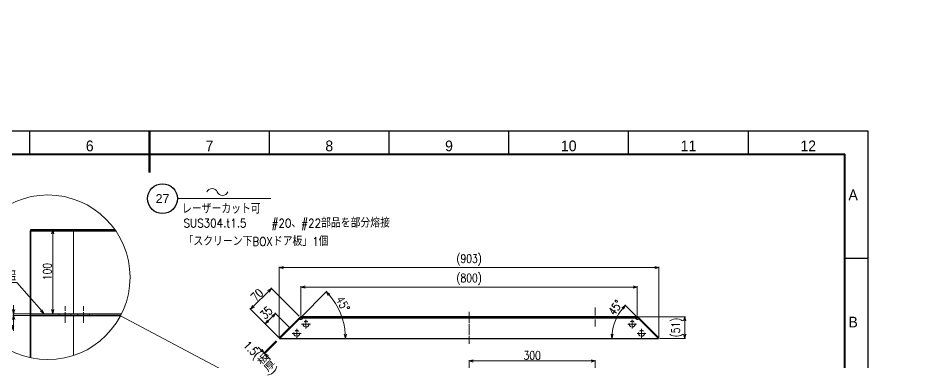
# Model space of a CAD drawing. Header units: millimetres. Extents: x 0 to 51411, y 0 to 16902.
# Drawn here: x 29694 to 31816, y 2493 to 3311 of the extents above; entities that cross this region are included whole.
import ezdxf
from ezdxf import colors
from ezdxf.entities.mleader import LeaderData, LeaderLine
from ezdxf.enums import TextEntityAlignment as Align
from ezdxf.math import Vec2, Vec3

# ---------------------------------------------------------------- set-up
doc = ezdxf.new("R2010")
doc.units = ezdxf.units.MM
doc.linetypes.add('CENTER2', pattern=[28.575, 19.05, -3.175, 3.175, -3.175])
doc.linetypes.add('HIDDEN2', pattern=[4.7625, 3.175, -1.5875])
for name, color, linetype, lineweight in [('01_外形線', 7, 'Continuous', 25), ('02_細線', 5, 'Continuous', 13), ('03_かくれ線', 6, 'HIDDEN2', 13), ('04_中心線', 1, 'CENTER2', 9), ('06_文字', 7, 'Continuous', 13), ('07_寸法線', 3, 'Continuous', 9), ('99_図枠', 7, 'Continuous', 40)]:
    doc.layers.add(name, color=color, linetype=linetype, lineweight=lineweight)
doc.layers.add('10_補助線', color=8, linetype='Continuous', lineweight=13, plot=False)
doc.styles.add('KSS_TXT', font='txt.shx', dxfattribs={"bigfont": 'extfont2.shx'})
doc.styles.get("Standard").update_dxf_attribs({"font": 'arial.ttf'})
doc.styles.add('寸法用', font='simplex.shx', dxfattribs={"width": 0.8, "bigfont": '@extfont2.shx'})
doc.styles.add('表題用', font='MS PGothic.ttf')
doc.dimstyles.new('機械製図用', dxfattribs={"dimtxt": 3.5, "dimasz": 3.5, "dimexe": 2, "dimexo": 0, "dimgap": 1.2, "dimtad": 1, "dimdsep": 46, "dimtxsty": '寸法用', "dimblk": 'OPEN30', "dimcen": 0, "dimclrd": 256, "dimclre": 256, "dimclrt": 7, "dimazin": 2, "dimtm": 1e-09, "dimtfac": 0.75, "dimtmove": 0, "dimatfit": 3, "dimldrblk": 'OPEN30', "dimfxl": 1, "dimlwd": -1, "dimlwe": -1, "dimarcsym": 0})

# ---------------------------------------------------------------- blocks, each defined once
blk = doc.blocks.new('_Open30')
at = {"color": 0, "linetype": 'ByBlock', "lineweight": -2}
for p, q in [((-1, 0.27), (0, 0)), ((0, 0), (-1, -0.27)), ((0, 0), (-1, 0))]:
    blk.add_line(p, q, dxfattribs=at)
blk = doc.blocks.new('*D1259')
at = {"layer": '07_寸法線', "transparency": 16777216}
for p, q in [((31170.1, 2601.2), (31282, 2601.2)), ((31280, 2559.8), (31280, 2591.2)), ((31220.6, 2549.8), (31282, 2549.8))]:
    blk.add_line(p, q, dxfattribs=at)
at = {"layer": 'Defpoints', "color": 0, "transparency": 16777216}
for p in [(31167.1, 2601.2), (31280, 2601.2), (31217.6, 2549.8)]:
    blk.add_point(p, dxfattribs=at)
at = {"layer": '07_寸法線', "transparency": 16777216, "xscale": 10, "yscale": 10, "zscale": 10}
for p, rotation in [((31280, 2601.2), 90), ((31280, 2549.8), 270)]:
    blk.add_blockref('_Open30', p, dxfattribs=dict(at, rotation=rotation))
at = {"layer": '07_寸法線', "color": 7, "transparency": 16777216, "insert": (31261.7, 2575.5), "char_height": 20, "attachment_point": 5, "rotation": 90, "style": '寸法用'}
blk.add_mtext('(51)', dxfattribs=at)
blk = doc.blocks.new('*D1260')
at = {"layer": '07_寸法線', "transparency": 16777216}
for p, q in [((30367.1, 2604.2), (30367.1, 2673.7)), ((31157.1, 2671.7), (30377.1, 2671.7)), ((31167.1, 2604.2), (31167.1, 2673.7))]:
    blk.add_line(p, q, dxfattribs=at)
at = {"layer": 'Defpoints', "color": 0, "transparency": 16777216}
for p in [(30367.1, 2671.7), (30367.1, 2601.2), (31167.1, 2601.2)]:
    blk.add_point(p, dxfattribs=at)
at = {"layer": '07_寸法線', "transparency": 16777216, "xscale": 10, "yscale": 10, "zscale": 10, "rotation": 180}
blk.add_blockref('_Open30', (30367.1, 2671.7), dxfattribs=at)
at = {"layer": '07_寸法線', "transparency": 16777216, "xscale": 10, "yscale": 10, "zscale": 10}
blk.add_blockref('_Open30', (31167.1, 2671.7), dxfattribs=at)
at = {"layer": '07_寸法線', "color": 7, "transparency": 16777216, "insert": (30767.1, 2690), "char_height": 20, "attachment_point": 5, "style": '寸法用'}
blk.add_mtext('(800)', dxfattribs=at)
blk = doc.blocks.new('*D1261')
at = {"layer": '07_寸法線', "transparency": 16777216}
for p, q in [((30315.4, 2553.8), (30315.4, 2719.8)), ((31208.7, 2717.8), (30325.4, 2717.8)), ((31218.7, 2553.8), (31218.7, 2719.8))]:
    blk.add_line(p, q, dxfattribs=at)
at = {"layer": 'Defpoints', "color": 0, "transparency": 16777216}
for p in [(30315.4, 2717.8), (30315.4, 2550.8), (31218.7, 2550.8)]:
    blk.add_point(p, dxfattribs=at)
at = {"layer": '07_寸法線', "transparency": 16777216, "xscale": 10, "yscale": 10, "zscale": 10, "rotation": 180}
blk.add_blockref('_Open30', (30315.4, 2717.8), dxfattribs=at)
at = {"layer": '07_寸法線', "transparency": 16777216, "xscale": 10, "yscale": 10, "zscale": 10}
blk.add_blockref('_Open30', (31218.7, 2717.8), dxfattribs=at)
at = {"layer": '07_寸法線', "color": 7, "transparency": 16777216, "insert": (30767.1, 2736), "char_height": 20, "attachment_point": 5, "style": '寸法用'}
blk.add_mtext('(903)', dxfattribs=at)
blk = doc.blocks.new('*D1262')
at = {"layer": '07_寸法線', "transparency": 16777216}
for p, q in [((30254.3, 2626.1), (30289.7, 2661.4)), ((30362.8, 2602.4), (30295.3, 2669.9)), ((30313.3, 2552.9), (30245.8, 2620.4))]:
    blk.add_line(p, q, dxfattribs=at)
at = {"layer": 'Defpoints', "color": 0, "transparency": 16777216}
for p in [(30296.8, 2668.5), (30364.9, 2600.3), (30315.4, 2550.8)]:
    blk.add_point(p, dxfattribs=at)
at = {"layer": '07_寸法線', "transparency": 16777216, "xscale": 10, "yscale": 10, "zscale": 10}
for p, rotation in [((30296.8, 2668.5), 44.99999999991473), ((30247.3, 2619), 224.9999999999147)]:
    blk.add_blockref('_Open30', p, dxfattribs=dict(at, rotation=rotation))
at = {"layer": '07_寸法線', "color": 7, "transparency": 16777216, "insert": (30262.8, 2652.9), "char_height": 20, "attachment_point": 5, "rotation": 45, "style": '寸法用'}
blk.add_mtext('70', dxfattribs=at)
blk = doc.blocks.new('*D1264')
at = {"layer": '07_寸法線', "transparency": 16777216}
for p, q in [((30289, 2591.4), (30299.7, 2602)), ((30339.1, 2576.6), (30305.3, 2610.5)), ((30314.4, 2551.9), (30280.6, 2585.7))]:
    blk.add_line(p, q, dxfattribs=at)
at = {"layer": 'Defpoints', "color": 0, "transparency": 16777216}
for p in [(30306.7, 2609), (30341.3, 2574.5), (30316.5, 2549.8)]:
    blk.add_point(p, dxfattribs=at)
at = {"layer": '07_寸法線', "transparency": 16777216, "xscale": 10, "yscale": 10, "zscale": 10}
for p, rotation in [((30306.7, 2609), 45.00000000017476), ((30282, 2584.3), 225.0000000001747)]:
    blk.add_blockref('_Open30', p, dxfattribs=dict(at, rotation=rotation))
at = {"layer": '07_寸法線', "color": 7, "transparency": 16777216, "insert": (30284.6, 2610.9), "char_height": 20, "attachment_point": 5, "rotation": 45, "style": '寸法用'}
blk.add_mtext('35', dxfattribs=at)
blk = doc.blocks.new('*D1265')
at = {"layer": '07_寸法線', "transparency": 16777216}
blk.add_line((30364.9, 2598.2), (30428.5, 2661.8), dxfattribs=at)
blk.add_arc((30316.5, 2549.8), 156.4, 3.664, 41.336, dxfattribs=at)
at = {"layer": 'Defpoints', "color": 0, "transparency": 16777216}
for p in [(30364.9, 2598.2), (30467.6, 2590.2), (30316.5, 2549.8), (30316.5, 2549.8), (31217.6, 2549.8)]:
    blk.add_point(p, dxfattribs=at)
at = {"layer": '07_寸法線', "transparency": 16777216, "xscale": 10, "yscale": 10, "zscale": 10}
for p, rotation in [((30427.1, 2660.3), 133.1679858274477), ((30472.9, 2549.8), 271.8320141724563)]:
    blk.add_blockref('_Open30', p, dxfattribs=dict(at, rotation=rotation))
at = {"layer": '07_寸法線', "color": 7, "transparency": 16777216, "insert": (30467, 2631.7), "char_height": 20, "attachment_point": 5, "rotation": 298.5649, "style": '寸法用'}
blk.add_mtext('45°', dxfattribs=at)
blk = doc.blocks.new('*D1266')
at = {"layer": '07_寸法線', "transparency": 16777216}
blk.add_line((31169.2, 2598.2), (31137.8, 2629.6), dxfattribs=at)
blk.add_arc((31217.6, 2549.8), 110.9, 140.1698, 174.8302, dxfattribs=at)
at = {"layer": 'Defpoints', "color": 0, "transparency": 16777216}
for p in [(31169.2, 2598.2), (31110.5, 2578.5), (30316.5, 2549.8), (31217.6, 2549.8), (31217.6, 2549.8)]:
    blk.add_point(p, dxfattribs=at)
at = {"layer": '07_寸法線', "transparency": 16777216, "xscale": 10, "yscale": 10, "zscale": 10}
for p, rotation in [((31139.2, 2628.2), 47.58491387924983), ((31106.8, 2549.8), 267.4150861208457)]:
    blk.add_blockref('_Open30', p, dxfattribs=dict(at, rotation=rotation))
at = {"layer": '07_寸法線', "color": 7, "transparency": 16777216, "insert": (31115, 2623), "char_height": 20, "attachment_point": 5, "rotation": 54.4836, "style": '寸法用'}
blk.add_mtext('45°', dxfattribs=at)
blk = doc.blocks.new('*D1263')
at = {"layer": '07_寸法線', "transparency": 16777216}
for p, q in [((30272.7, 2522.2), (30265.6, 2529.3)), ((30308.4, 2543.7), (30278.4, 2513.7)), ((30309.4, 2542.7), (30279.4, 2512.7)), ((30280.8, 2514.1), (30279.8, 2515.2)), ((30287.9, 2507), (30295, 2500))]:
    blk.add_line(p, q, dxfattribs=at)
at = {"layer": 'Defpoints', "color": 0, "transparency": 16777216}
for p in [(30315.4, 2550.8), (30316.5, 2549.8), (30279.8, 2515.2)]:
    blk.add_point(p, dxfattribs=at)
at = {"layer": '07_寸法線', "transparency": 16777216, "xscale": 10, "yscale": 10, "zscale": 10}
for p, rotation in [((30279.8, 2515.2), 314.9989465278178), ((30280.8, 2514.1), 134.9989465278178)]:
    blk.add_blockref('_Open30', p, dxfattribs=dict(at, rotation=rotation))
at = {"layer": '07_寸法線', "color": 7, "transparency": 16777216, "insert": (30267.9, 2501.5), "char_height": 20, "attachment_point": 5, "rotation": 314.9989, "style": '寸法用'}
blk.add_mtext('1.5(板厚)', dxfattribs=at)
blk = doc.blocks.new('*U1253')
at = {"layer": '04_中心線', "color": 0, "linetype": 'CENTER2', "transparency": 16777216}
for p, q in [((-10.5, 0), (-1.4, 0)), ((0, 1.4), (0, 10.5)), ((1.4, 0), (10.5, 0)), ((0, -10.5), (0, -1.4))]:
    blk.add_line(p, q, dxfattribs=at)
at = {"layer": '04_中心線', "color": 0, "linetype": 'Continuous', "transparency": 16777216}
for p, q in [((-0.7, 0), (0.7, 0)), ((0, -0.7), (0, 0.7))]:
    blk.add_line(p, q, dxfattribs=at)
blk = doc.blocks.new('*U1258')
at = {"layer": '04_中心線', "color": 0, "linetype": 'CENTER2', "transparency": 16777216}
for p, q in [((-10.5, 0), (-1.4, 0)), ((0, 1.4), (0, 10.5)), ((1.4, 0), (10.5, 0)), ((0, -10.5), (0, -1.4))]:
    blk.add_line(p, q, dxfattribs=at)
at = {"layer": '04_中心線', "color": 0, "linetype": 'Continuous', "transparency": 16777216}
for p, q in [((-0.7, 0), (0.7, 0)), ((0, -0.7), (0, 0.7))]:
    blk.add_line(p, q, dxfattribs=at)
blk = doc.blocks.new('*U1257')
at = {"layer": '04_中心線', "color": 0, "linetype": 'CENTER2', "transparency": 16777216}
for p, q in [((-10.5, 0), (-1.4, 0)), ((0, 1.4), (0, 10.5)), ((1.4, 0), (10.5, 0)), ((0, -10.5), (0, -1.4))]:
    blk.add_line(p, q, dxfattribs=at)
at = {"layer": '04_中心線', "color": 0, "linetype": 'Continuous', "transparency": 16777216}
for p, q in [((-0.7, 0), (0.7, 0)), ((0, -0.7), (0, 0.7))]:
    blk.add_line(p, q, dxfattribs=at)
blk = doc.blocks.new('*U1256')
at = {"layer": '04_中心線', "color": 0, "linetype": 'CENTER2', "transparency": 16777216}
for p, q in [((-10.5, 0), (-1.4, 0)), ((0, 1.4), (0, 10.5)), ((1.4, 0), (10.5, 0)), ((0, -10.5), (0, -1.4))]:
    blk.add_line(p, q, dxfattribs=at)
at = {"layer": '04_中心線', "color": 0, "linetype": 'Continuous', "transparency": 16777216}
for p, q in [((-0.7, 0), (0.7, 0)), ((0, -0.7), (0, 0.7))]:
    blk.add_line(p, q, dxfattribs=at)
blk = doc.blocks.new('*D1274')
at = {"layer": '07_寸法線', "transparency": 16777216}
for p, q in [((30767.1, 2470.1), (30767.1, 2498.4)), ((30777.1, 2496.4), (31057.1, 2496.4)), ((31067.1, 2156.3), (31067.1, 2498.4))]:
    blk.add_line(p, q, dxfattribs=at)
at = {"layer": 'Defpoints', "color": 0, "transparency": 16777216}
for p in [(31067.1, 2496.4), (30767.1, 2467.1), (31067.1, 2153.3)]:
    blk.add_point(p, dxfattribs=at)
at = {"layer": '07_寸法線', "transparency": 16777216, "xscale": 10, "yscale": 10, "zscale": 10, "rotation": 180}
blk.add_blockref('_Open30', (30767.1, 2496.4), dxfattribs=at)
at = {"layer": '07_寸法線', "transparency": 16777216, "xscale": 10, "yscale": 10, "zscale": 10}
blk.add_blockref('_Open30', (31067.1, 2496.4), dxfattribs=at)
at = {"layer": '07_寸法線', "color": 7, "transparency": 16777216, "insert": (30917.1, 2509.4), "char_height": 20, "attachment_point": 5, "style": '寸法用'}
blk.add_mtext('300', dxfattribs=at)
blk = doc.blocks.new('AM_BALLOON1')
at = {"transparency": 16777216}
blk.add_circle((0, 0), 5, dxfattribs=at)
blk.add_attdef('B_NUMBER', text='', height=3, dxfattribs=at).set_placement((0, 0), align=Align.MIDDLE_CENTER)
blk = doc.blocks.new('_OPEN')
at = {"color": 0, "linetype": 'ByBlock'}
for p, q in [((-1, 0.17), (0, 0)), ((0, 0), (-1, -0.17)), ((0, 0), (-1, 0))]:
    blk.add_line(p, q, dxfattribs=at)
blk = doc.blocks.new('p1ba05')
for centre, start, end in [((-2.95, 0.29), 24.2276, 155.5758), ((0, 1.62), 204.2276, 335.5758)]:
    blk.add_arc(centre, 1.62, start, end)
blk = doc.blocks.new('*D1662')
at = {"layer": '07_寸法線', "transparency": 16777216}
for p, q in [((29807.1, 2808.5), (29774.6, 2808.5)), ((29776.6, 2798.5), (29776.6, 2618.5)), ((29777.8, 2608.5), (29774.6, 2608.5))]:
    blk.add_line(p, q, dxfattribs=at)
at = {"layer": 'Defpoints', "color": 0, "transparency": 16777216}
for p in [(29810.1, 2808.5), (29776.6, 2608.5), (29780.8, 2608.5)]:
    blk.add_point(p, dxfattribs=at)
at = {"layer": '07_寸法線', "transparency": 16777216, "xscale": 10, "yscale": 10, "zscale": 10}
for p, rotation in [((29776.6, 2808.5), 90), ((29776.6, 2608.5), 270)]:
    blk.add_blockref('_Open30', p, dxfattribs=dict(at, rotation=rotation))
at = {"layer": '07_寸法線', "color": 7, "transparency": 16777216, "insert": (29763.6, 2708.5), "char_height": 20, "attachment_point": 5, "rotation": 90, "style": '寸法用'}
blk.add_mtext('100', dxfattribs=at)
blk = doc.blocks.new('*D1663')
at = {"layer": '07_寸法線', "transparency": 16777216}
for p, q in [((29683.7, 2618.5), (29683.7, 2628.5)), ((29721.9, 2608.5), (29681.7, 2608.5)), ((29721.9, 2604.5), (29681.7, 2604.5)), ((29683.7, 2608.5), (29683.7, 2604.5)), ((29683.7, 2594.5), (29683.7, 2567.8))]:
    blk.add_line(p, q, dxfattribs=at)
at = {"layer": 'Defpoints', "color": 0, "transparency": 16777216}
for p in [(29683.7, 2604.5), (29724.9, 2608.5), (29724.9, 2604.5)]:
    blk.add_point(p, dxfattribs=at)
at = {"layer": '07_寸法線', "transparency": 16777216, "xscale": 10, "yscale": 10, "zscale": 10}
for p, rotation in [((29683.7, 2608.5), 270), ((29683.7, 2604.5), 90)]:
    blk.add_blockref('_Open30', p, dxfattribs=dict(at, rotation=rotation))
at = {"layer": '07_寸法線', "color": 7, "transparency": 16777216, "insert": (29670.7, 2576.2), "char_height": 20, "attachment_point": 5, "rotation": 90, "style": '寸法用'}
blk.add_mtext('2', dxfattribs=at)

msp = doc.modelspace()

# ---------------------------------------------------------------- linework, layer by layer
at = {"layer": '01_外形線'}
for p, q in [((29725.007, 2805.488), (29722.885, 2805.488)), ((29722.885, 2805.488), (29722.885, 2504.017)), ((29725.007, 2608.488), (29725.007, 2808.488)), ((29725.007, 2808.488), (29924.169, 2808.488)), ((29725.007, 2805.488), (29926.269, 2805.488)), ((29724.88, 2608.488), (29940.457, 2608.488)), ((29724.88, 2604.488), (29724.88, 2608.488)), ((29724.88, 2604.488), (29938.429, 2604.488)), ((29725.007, 2503.56), (29725.007, 2604.488)), ((30315.448, 2550.818), (30364.946, 2600.315)), ((30316.509, 2549.757), (30364.946, 2598.194)), ((30364.946, 2598.194), (30316.509, 2549.757)), ((31167.067, 2601.194), (30367.067, 2601.194)), ((31218.686, 2550.818), (31169.188, 2600.315)), ((31217.625, 2549.757), (31169.188, 2598.194)), ((31217.625, 2549.757), (31169.188, 2598.194)), ((30315.448, 2550.818), (30316.509, 2549.757)), ((30316.509, 2549.757), (31217.625, 2549.757)), ((31218.686, 2550.818), (31217.625, 2549.757))]:
    msp.add_line(p, q, dxfattribs=at)
msp.add_lwpolyline([(30316.509, 2549.757), (30316.446, 2549.694), (31217.688, 2549.694), (31217.625, 2549.757)], dxfattribs=at)
for centre, radius, start, end in [((30367.067, 2598.194), 3, 90, 135), ((30371.648, 2592.593), 8.734, 126.972088, 140.114254), ((30364.913, 2601.136), 2.155, 313.444711, 1.548754), ((31169.221, 2601.136), 2.155, 178.451246, 226.555289), ((31167.067, 2598.194), 3, 45, 90), ((31162.486, 2592.593), 8.734, 39.885746, 53.027912)]:
    msp.add_arc(centre, radius, start, end, dxfattribs=at)
at = {"layer": '02_細線'}
for p, q in [((29826.123, 2608.488), (29826.123, 2805.488)), ((29826.123, 2509.167), (29826.123, 2604.488)), ((30255.643, 2435.441), (29937.9, 2603.487))]:
    msp.add_line(p, q, dxfattribs=at)
msp.add_circle((29765.111, 2694.871), 195.469, dxfattribs=at)
at = {"layer": '03_かくれ線', "ltscale": 3}
for p, q in [((29725.007, 2604.488), (29725.007, 2608.488)), ((29792.123, 2604.488), (29792.123, 2608.488)), ((29820.123, 2604.488), (29820.123, 2608.488)), ((29836.123, 2604.488), (29836.123, 2608.488)), ((29864.123, 2604.488), (29864.123, 2608.488)), ((31167.067, 2599.694), (30367.067, 2599.694)), ((31062.567, 2601.194), (31062.567, 2599.694)), ((31071.567, 2601.194), (31071.567, 2599.694))]:
    msp.add_line(p, q, dxfattribs=at)
msp.add_lwpolyline([(31217.625, 2549.757), (31171.224, 2596.158, -0.66817864), (31162.688, 2599.694), (30371.446, 2599.694, -0.66817864), (30362.91, 2596.158), (30316.509, 2549.757)], format="xyb", dxfattribs=at)
for centre in [(30379.067, 2583.694), (31155.067, 2583.694), (30357.067, 2561.694), (31177.067, 2561.694)]:
    msp.add_circle(centre, 7, dxfattribs=at)
at = {"layer": '03_かくれ線'}
for centre, start, end in [((30367.067, 2598.194), 90, 135), ((31167.067, 2598.194), 45, 90)]:
    msp.add_arc(centre, 1.5, start, end, dxfattribs=at)
at = {"layer": '04_中心線'}
for p, q in [((29806.123, 2586.488), (29806.123, 2626.488)), ((29850.123, 2586.488), (29850.123, 2626.488)), ((30767.067, 2536.898), (30767.067, 2614.053)), ((31067.067, 2622.944), (31067.067, 2577.944)), ((30767.067, 2606.035), (30767.067, 2543.717))]:
    msp.add_line(p, q, dxfattribs=at)
at = {"layer": '07_寸法線'}
msp.add_line((30073.305, 2881.656), (30295.072, 2881.656), dxfattribs=at)
at = {"layer": '10_補助線'}
for p, q in [((30315.979, 2550.288), (30365.476, 2599.785)), ((30364.946, 2600.315), (30366.006, 2599.255)), ((31170.249, 2598.194), (30364.946, 2598.194)), ((30367.067, 2599.694), (30367.067, 2601.194)), ((31167.067, 2600.444), (30367.067, 2600.444)), ((31167.067, 2599.694), (31167.067, 2601.194)), ((31169.188, 2600.315), (31168.128, 2599.255)), ((31218.156, 2550.288), (31168.658, 2599.785))]:
    msp.add_line(p, q, dxfattribs=at)
for points in [[(30362.91, 2596.158), (30366.446, 2599.694), (30371.446, 2599.694)], [(31171.224, 2596.158), (31167.688, 2599.694), (31162.688, 2599.694)]]:
    msp.add_lwpolyline(points, dxfattribs=at)
for centre, start, end in [((30367.067, 2598.194), 90, 135), ((31167.067, 2598.194), 45, 90)]:
    msp.add_arc(centre, 2.25, start, end, dxfattribs=at)
at = {"layer": '99_図枠', "lineweight": 25}
for p, q in [((29722.335, 2986.574), (29722.335, 3041.731)), ((30291.981, 2986.574), (30291.981, 3041.731)), ((30576.804, 2986.574), (30576.804, 3041.731)), ((30861.627, 2986.574), (30861.627, 3041.731)), ((30861.627, 2986.574), (30861.627, 3041.731)), ((31146.45, 2986.574), (31146.45, 3041.731)), ((31431.273, 2986.574), (31431.273, 3041.731)), ((31716.096, 2739.615), (31660.939, 2739.615))]:
    msp.add_line(p, q, dxfattribs=at)
at = {"layer": '99_図枠', "lineweight": 53}
msp.add_line((30007.158, 3041.731), (30007.158, 2944.145), dxfattribs=at)
at = {"layer": '99_図枠'}
msp.add_lwpolyline([(28463.522, 679.962), (31660.939, 679.962), (31660.939, 2986.574), (28463.522, 2986.574)], close=True, dxfattribs=at)
at = {"layer": 'Defpoints'}
msp.add_lwpolyline([(28298.22, 625.051), (31716.096, 625.051), (31716.096, 3041.731), (28298.22, 3041.731)], close=True, dxfattribs=at)

# ---------------------------------------------------------------- block references
at = {"layer": '04_中心線', "linetype": 'CENTER2'}
for name, p in [('*U1256', (30379.067, 2583.694)), ('*U1258', (31155.067, 2583.694)), ('*U1257', (30357.067, 2561.694)), ('*U1253', (31177.067, 2561.694))]:
    msp.add_blockref(name, p, dxfattribs=at)
at = {"layer": '07_寸法線', "xscale": 8.50448454545454, "yscale": 8.50448454545454, "zscale": 8.50448454545454}
msp.add_blockref('p1ba05', (30180.723, 2889.409), dxfattribs=at)

# ---------------------------------------------------------------- texts
at = {"layer": '06_文字', "color": 3, "style": 'KSS_TXT', "width": 0.9}
for s, height, p in [('レーザーカット可', 23.625, (30084.185, 2846.073)), ('SUS304.t1.5', 20, (30087.825, 2813.402)), ('#20、#22部品を部分熔接', 20, (30297.372, 2813.402)), ('「スクリーン下BOXドア板」1個', 20, (30087.825, 2769.804))]:
    msp.add_text(s, height=height, dxfattribs=at).set_placement(p)
at = {"layer": '99_図枠', "lineweight": 13, "style": '表題用'}
for s, height, p in [('6', 25.457, (29864.747, 2986.574)), ('7', 25.457, (30149.57, 2986.574)), ('8', 25.457, (30434.393, 2986.574)), ('9', 25.457, (30719.216, 2986.574)), ('10', 25.4571, (31004.039, 2986.574)), ('11', 25.4571, (31288.862, 2986.574)), ('12', 25.4571, (31573.685, 2986.574))]:
    msp.add_text(s, height=height, dxfattribs=at).set_placement(p, align=Align.BOTTOM_CENTER)
for s, p in [('A', (31669.425, 2890.673)), ('B', (31669.425, 2588.557))]:
    msp.add_text(s, height=25.457, dxfattribs=at).set_placement(p, align=Align.MIDDLE_LEFT)

# ---------------------------------------------------------------- dimensions: what is measured, and where the dimension line sits
at = {"layer": '07_寸法線'}
for base, p1, p2, angle, override, picture, middle in [((29776.599, 2608.488), (29810.144, 2808.488), (29780.807, 2608.488), 270, {"dimtxt": 20, "dimasz": 10, "dimexo": 3, "dimgap": 3, "dimlfac": 0.5}, '*D1662', (29763.599, 2708.488)), ((29683.656, 2604.488), (29724.88, 2608.488), (29724.88, 2604.488), 270, {"dimtxt": 20, "dimasz": 10, "dimexo": 3, "dimgap": 3, "dimlfac": 0.5}, '*D1663', (29670.656, 2576.155)), ((31067.067, 2496.434), (30767.067, 2467.065), (31067.067, 2153.315), 180, {"dimtxt": 20, "dimasz": 10, "dimexo": 3, "dimgap": 3}, '*D1274', (30917.067, 2509.434))]:
    dim = msp.add_linear_dim(base=base, p1=p1, p2=p2, angle=angle, dimstyle='機械製図用', override=override, dxfattribs=at)
    dim.commit()
    dim.dimension.update_dxf_attribs({"geometry": picture, "text_midpoint": middle})
for base, p1, p2, angle, override, picture, middle in [((30315.448, 2717.785), (31218.686, 2550.818), (30315.448, 2550.818), 180, {"dimtxt": 20, "dimasz": 10, "dimexo": 3, "dimgap": 3, "dimdec": 0}, '*D1261', (30767.067, 2736.023)), ((30367.067, 2671.715), (31167.067, 2601.194), (30367.067, 2601.194), 180, {"dimtxt": 20, "dimasz": 10, "dimexo": 3, "dimgap": 3}, '*D1260', (30767.067, 2689.953)), ((31279.964, 2601.194), (31217.625, 2549.757), (31167.067, 2601.194), 270, {"dimtxt": 20, "dimasz": 10, "dimexo": 3, "dimgap": 3, "dimdec": 0}, '*D1259', (31261.726, 2575.476))]:
    dim = msp.add_linear_dim(base=base, p1=p1, p2=p2, angle=angle, text='(<>)', dimstyle='機械製図用', override=override, dxfattribs=at)
    dim.commit()
    dim.dimension.update_dxf_attribs({"geometry": picture, "text_midpoint": middle})
dim = msp.add_aligned_dim(p1=(30315.448, 2550.818), p2=(30364.946, 2600.315), distance=96.429, dimstyle='機械製図用', override={"dimtxt": 20, "dimasz": 10, "dimexo": 3, "dimgap": 3}, dxfattribs=at)
dim.commit()
dim.dimension.update_dxf_attribs({"geometry": '*D1262', "text_midpoint": (30262.819, 2652.945)})
for base, line1, line2, picture, middle in [((30467.58, 2590.237), ((30316.509, 2549.757), (31217.625, 2549.757)), ((30364.946, 2598.194), (30316.509, 2549.757)), '*D1265', (30467.033, 2631.706)), ((31110.538, 2578.451), ((31217.625, 2549.757), (30316.509, 2549.757)), ((31169.188, 2598.194), (31217.625, 2549.757)), '*D1266', (31114.967, 2623.027))]:
    dim = msp.add_angular_dim_2l(base=base, line1=line1, line2=line2, dimstyle='機械製図用', override={"dimtxt": 20, "dimasz": 10, "dimtmove": 2}, dxfattribs=at)
    dim.commit()
    dim.dimension.update_dxf_attribs({"geometry": picture, "text_midpoint": middle, "dimtype": 162})
dim = msp.add_linear_dim(base=(30306.725, 2609.039), p1=(30316.509, 2549.757), p2=(30341.258, 2574.506), angle=45, dimstyle='機械製図用', override={"dimtxt": 20, "dimasz": 10, "dimexo": 3, "dimgap": 3, "dimtmove": 2}, dxfattribs=at)
dim.commit()
dim.dimension.update_dxf_attribs({"geometry": '*D1264', "text_midpoint": (30284.619, 2610.892), "dimtype": 161})
dim = msp.add_linear_dim(base=(30279.784, 2515.155), p1=(30316.509, 2549.757), p2=(30315.448, 2550.818), angle=134.998947, text='<>(板厚)', dimstyle='機械製図用', override={"dimtxt": 20, "dimasz": 10, "dimexo": 10, "dimgap": 5, "dimtmove": 2}, dxfattribs=at)
dim.commit()
dim.dimension.update_dxf_attribs({"geometry": '*D1263', "text_midpoint": (30267.927, 2501.525), "dimtype": 161})

# ---------------------------------------------------------------- leaders
ml = msp.add_multileader_block('Standard', dxfattribs=at)
ml.set_content('AM_BALLOON1', color=256, scale=7.08707045)
ml.set_attribute('B_NUMBER', '28', width=0)
ml.set_leader_properties(color=256, linetype='ByLayer', lineweight=-1)
ml.set_arrow_properties(name='OPEN')
ml.build(insert=Vec2(0, 0))
ml.multileader.update_dxf_attribs({"leader_type": 0, "has_dogleg": 0, "text_right_attachment_type": 6, "dogleg_length": 0, "arrow_head_size": 3.544, "scale": 2.5, "block_connection_type": 1})
ctx = ml.context
ctx.base_point, ctx.scale, ctx.char_height, ctx.arrow_head_size, ctx.landing_gap_size, ctx.plane_origin = Vec3(32779.868, 3275.518), 2.5, 7.087, 3.544, 3.544, Vec3(32779.868, 3275.518)
ctx.right_attachment, ctx.attachment_type = 6, 1
notes = []
notes.append((ctx, [(0, (0, 0, 0), (0, 0), (1, 0), 1, [])]))
ctx.block.insert = Vec3(32779.868, 3275.518)
ml = msp.add_multileader_block('Standard', dxfattribs=at)
ml.set_content('AM_BALLOON1', color=256, scale=7.08707045)
ml.set_attribute('B_NUMBER', '29', width=0)
ml.set_leader_properties(color=256, linetype='ByLayer', lineweight=-1)
ml.set_arrow_properties(name='OPEN')
ml.build(insert=Vec2(0, 0))
ml.multileader.update_dxf_attribs({"leader_type": 0, "has_dogleg": 0, "text_right_attachment_type": 6, "dogleg_length": 0, "arrow_head_size": 3.544, "scale": 2.5, "block_connection_type": 1})
ctx = ml.context
ctx.base_point, ctx.scale, ctx.char_height, ctx.arrow_head_size, ctx.landing_gap_size, ctx.plane_origin = Vec3(34667.768, 3275.518), 2.5, 7.087, 3.544, 3.544, Vec3(34667.768, 3275.518)
ctx.right_attachment, ctx.attachment_type = 6, 1
notes.append((ctx, [(0, (0, 0, 0), (0, 0), (1, 0), 1, [])]))
ctx.block.insert = Vec3(34667.768, 3275.518)
ml = msp.add_multileader_block('Standard', dxfattribs=at)
ml.set_content('AM_BALLOON1', color=256, scale=7.08707045)
ml.set_attribute('B_NUMBER', '27', width=0)
ml.set_leader_properties(color=256, linetype='ByLayer', lineweight=-1)
ml.set_arrow_properties(name='OPEN')
ml.build(insert=Vec2(0, 0))
ml.multileader.update_dxf_attribs({"leader_type": 0, "has_dogleg": 0, "text_right_attachment_type": 6, "dogleg_length": 0, "arrow_head_size": 3.544, "scale": 2.5, "block_connection_type": 1})
ctx = ml.context
ctx.base_point, ctx.scale, ctx.char_height, ctx.arrow_head_size, ctx.landing_gap_size, ctx.plane_origin = Vec3(30037.828, 2881.684), 2.5, 7.087, 3.544, 3.544, Vec3(30037.828, 2881.684)
ctx.right_attachment, ctx.attachment_type = 6, 1
notes.append((ctx, [(0, (0, 0, 0), (0, 0), (1, 0), 1, [])]))
ctx.block.insert = Vec3(30037.828, 2881.684)
ml = msp.add_multileader_mtext('Standard', dxfattribs=at)
ml.set_content('22番部品', color=7, style='寸法用')
ml.set_leader_properties(color=256, linetype='ByLayer', lineweight=-1)
ml.set_arrow_properties(name='OPEN30')
ml.build(insert=Vec2(0, 0))
ml.multileader.update_dxf_attribs({"has_dogleg": 0, "text_left_attachment_type": 6, "text_right_attachment_type": 6, "arrow_head_size": 10})
ctx = ml.context
ctx.base_point, ctx.char_height, ctx.arrow_head_size, ctx.plane_origin = Vec3(29603.305, 2682.928), 20, 10, Vec3(29512.549, 2643.369)
ctx.left_attachment, ctx.right_attachment, ctx.text_align_type = 6, 6, 2
notes.append((ctx, [(1, (1, 1, 0), (29699.115, 2682.928), (-1, 0), 8, [(0, [(29756.195, 2608.488)], 0, [])])]))
ctx.mtext.insert, ctx.mtext.alignment, ctx.mtext.flow_direction = Vec3(29689.115, 2706.928), 3, 5
for ctx, leaders in notes:
    for number, flags, end, landing, length, lines in leaders:
        leader = LeaderData()
        leader.index, (leader.has_last_leader_line, leader.has_dogleg_vector, leader.attachment_direction) = number, flags
        leader.last_leader_point, leader.dogleg_vector, leader.dogleg_length = Vec3(end), Vec3(landing), length
        for number, points, colour, breaks in lines:
            line = LeaderLine()
            line.index, line.vertices, line.color, line.breaks = number, Vec3.list(points), colors.encode_raw_color(colour), breaks
            leader.lines.append(line)
        ctx.leaders.append(leader)

doc.saveas('drawing.dxf')
